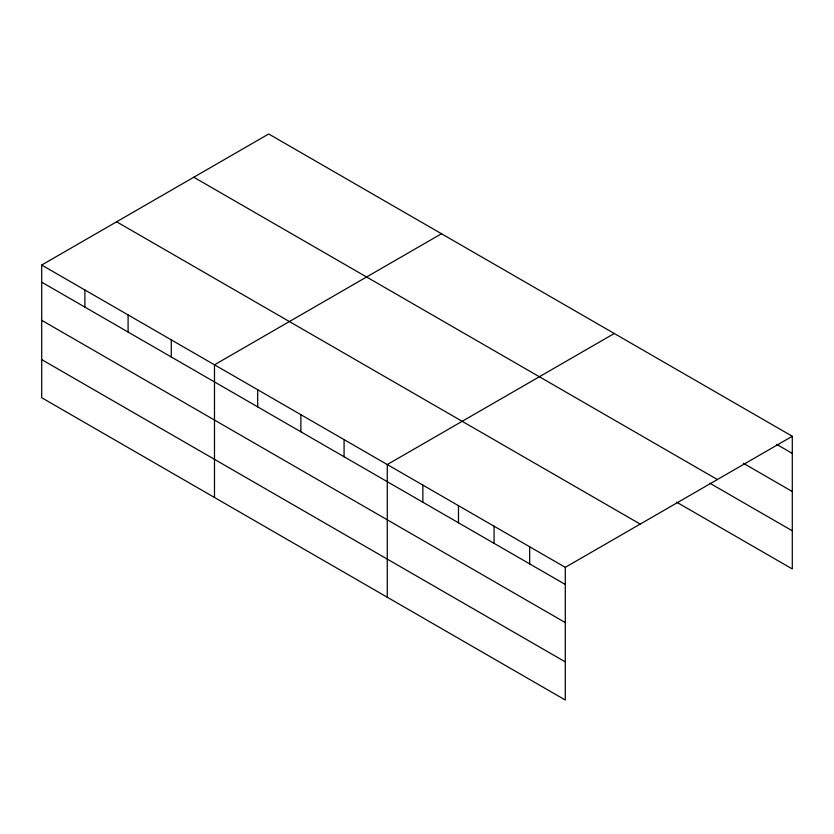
<?xml version="1.0" encoding="UTF-8"?>
<svg xmlns="http://www.w3.org/2000/svg" width="834" height="834" viewBox="0 0 834 834"><rect width="100%" height="100%" fill="white"/><g stroke="black" fill="none" stroke-linecap="round" stroke-linejoin="round"><path stroke-width="1.25" d="M41.7 265.045L565.296 567.339L565.296 700.018L41.7 397.724L41.7 265.045L268.704 133.982L792.3 436.276L792.3 568.955L676.582 502.151M441.499 233.739L214.484 364.802L214.484 497.481M614.283 333.496L387.268 464.559L387.268 597.238M565.296 567.339L792.3 436.276M776.725 444.407L792.3 453.404M743.344 463.266L792.3 491.528M193.801 177.235L717.386 479.529M709.963 483.282L792.3 530.82M116.614 221.792L640.199 524.086M41.7 282.173L565.296 584.457M41.7 320.298L565.296 622.591M41.7 359.59L565.296 661.883M529.684 546.781L529.684 563.909M494.082 526.223L494.082 543.351M458.481 505.675L458.481 522.793M422.869 485.117L422.869 502.235M344.077 439.622L344.077 456.74M300.876 414.686L300.876 431.803M257.685 389.739L257.685 406.867M171.293 339.865L171.293 356.983M128.092 314.929L128.092 332.047M84.901 289.982L84.901 307.11"/></g></svg>
